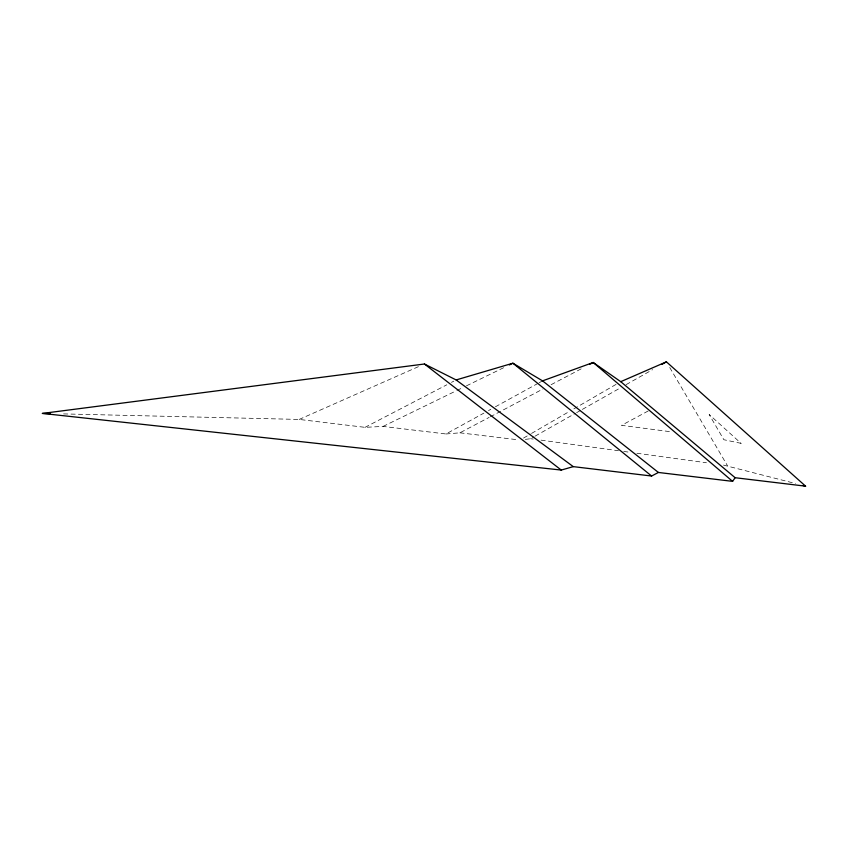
<?xml version="1.0" encoding="UTF-8"?>
<svg xmlns="http://www.w3.org/2000/svg" width="848" height="848" viewBox="0 0 848 848"><rect width="100%" height="100%" fill="white"/><g stroke="black" fill="none" stroke-linecap="round" stroke-linejoin="round"><path stroke-width="0.64" stroke-dasharray="4.24 3.18" d="M523.534 438.066L530.403 434.081M531.537 433.423L569.273 411.524M573.852 408.874L616.157 384.335M525.347 439.381L530.583 438.713L534.039 436.752M535.183 436.105L575.474 413.305M576.619 412.647L581.23 410.04M582.375 409.393L620.365 387.896M626.121 384.632L652.589 369.654M63.579 413.909L299.164 419.431L365.011 427.339L383.063 426.417L445.953 433.975L483.901 413.114M488.501 410.58L490.801 409.319M495.402 406.786L537.961 383.402M539.105 382.766L542.561 380.869M648.169 410.994L621.573 425.336L669.878 431.643M445.953 433.975L459.913 432.819L489.148 417.396M490.314 416.781L542.932 389.02M551.115 384.695L582.693 368.043M365.011 427.339L446.801 384.812M451.465 382.374L453.807 381.165M383.063 426.417L455.736 391.045M456.924 390.462L461.694 388.151M466.453 385.829L505.768 366.686M299.164 419.431L420.82 365.605M459.913 432.819L518.796 439.889M530.583 438.713L533.212 439.063M541.077 440.144L618.51 450.733M623.757 451.454L629.004 452.164M636.88 453.245L706.426 462.754M723.492 465.096L795.509 483.519M669.75 367.534L727.425 465.626M741.057 443.324L723.853 439.73L709.14 414.471L741.057 443.324"/><path stroke-width="1.27" d="M732.587 481.357L735.142 477.721L805.6 486.169L666.401 361.831L620.736 381.674L593.208 362.488L542.561 380.869L512.913 363.209L456.139 379.946L424.435 364.004L42.4 413.421L561.259 470.068L573.28 466.633L651.603 476.025L658.408 472.463L732.587 481.357L593.208 362.488L589.699 364.343M661.8 364.439L666.401 361.831M509.341 364.947L512.913 363.209L651.603 476.025M42.4 413.421L50.339 413.601M803.077 485.501L805.6 486.169M456.139 379.946L573.28 466.633M424.435 364.004L561.259 470.068M542.561 380.869L658.408 472.463M620.736 381.674L735.142 477.721"/></g></svg>
